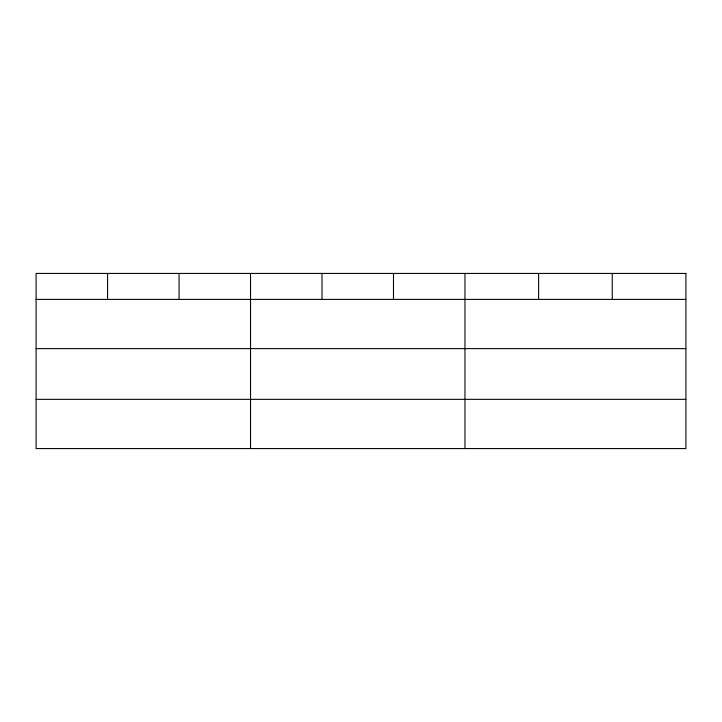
<?xml version="1.0" encoding="UTF-8"?>
<svg xmlns="http://www.w3.org/2000/svg" width="722" height="722" viewBox="0 0 722 722"><rect width="100%" height="100%" fill="white"/><g stroke="black" fill="none" stroke-linecap="round" stroke-linejoin="round"><path stroke-width="1.08" d="M36.1 299.404L685.9 299.404M36.1 348.627L685.9 348.627M36.1 399.347L685.9 399.347M612.256 273.43L612.256 299.404M538.612 273.43L538.612 299.404M464.968 273.43L464.968 448.57M393.49 273.43L393.49 299.404M322.012 273.43L322.012 299.404M250.534 273.43L250.534 448.57M179.056 273.43L179.056 299.404M107.578 273.43L107.578 299.404M685.9 273.43L36.1 273.43L36.1 448.57L685.9 448.57L685.9 273.43"/></g></svg>
